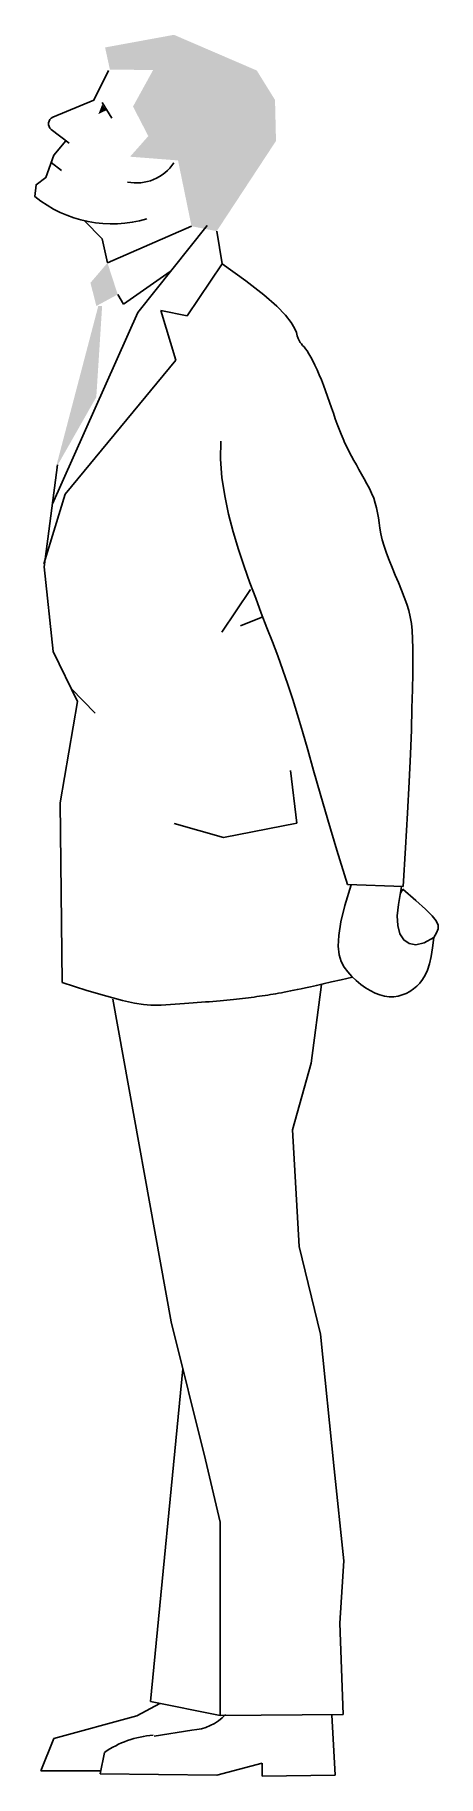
# Model space of a CAD drawing. Header units: millimetres. Extents: x -1624.8 to -1624.39, y 1864.38 to 1866.15.
import ezdxf

# ---------------------------------------------------------------- set-up
doc = ezdxf.new("R2010")
doc.units = ezdxf.units.MM
doc.header["$LTSCALE"] = 10
doc.layers.add('Humanos', color=2, linetype='Continuous')

msp = doc.modelspace()

# ---------------------------------------------------------------- linework, layer by layer
at = {"layer": 'Humanos'}
for p, q in [((-1624.7284, 1866.0772), (-1624.7185, 1866.0614)), ((-1624.7801, 1866.0164), (-1624.7697, 1866.0083)), ((-1624.7285, 1865.939), (-1624.7467, 1865.9574)), ((-1624.6378, 1865.9517), (-1624.723, 1865.9145)), ((-1624.6221, 1865.9526), (-1624.6923, 1865.8642)), ((-1624.723, 1865.9145), (-1624.7285, 1865.939)), ((-1624.6066, 1865.9134), (-1624.6123, 1865.9467)), ((-1624.7067, 1865.8727), (-1624.6594, 1865.9057)), ((-1624.6421, 1865.8607), (-1624.6066, 1865.9134)), ((-1624.7126, 1865.8825), (-1624.7067, 1865.8727)), ((-1624.6923, 1865.8642), (-1624.7787, 1865.67)), ((-1624.6688, 1865.8661), (-1624.6537, 1865.8156)), ((-1624.6688, 1865.8661), (-1624.6421, 1865.8607)), ((-1624.6537, 1865.8156), (-1624.7657, 1865.6799)), ((-1624.7871, 1865.606), (-1624.7736, 1865.7094)), ((-1624.7657, 1865.6799), (-1624.7874, 1865.6091)), ((-1624.7779, 1865.5202), (-1624.7871, 1865.606)), ((-1624.5782, 1865.5831), (-1624.607, 1865.5397)), ((-1624.5656, 1865.5551), (-1624.5882, 1865.5462)), ((-1624.7535, 1865.4692), (-1624.7779, 1865.5202)), ((-1624.7599, 1865.4826), (-1624.7355, 1865.4575)), ((-1624.7709, 1865.3665), (-1624.7535, 1865.4692)), ((-1624.5374, 1865.3992), (-1624.5312, 1865.3459)), ((-1624.7689, 1865.1842), (-1624.7709, 1865.3665)), ((-1624.6055, 1865.3313), (-1624.6555, 1865.3456)), ((-1624.5312, 1865.3459), (-1624.6055, 1865.3313)), ((-1624.4234, 1865.2815), (-1624.4797, 1865.2834)), ((-1624.4281, 1865.2631), (-1624.4251, 1865.2814)), ((-1624.4262, 1865.2749), (-1624.4236, 1865.2788)), ((-1624.506, 1865.1822), (-1624.5165, 1865.1021)), ((-1624.6586, 1864.8396), (-1624.7177, 1865.1672)), ((-1624.5165, 1865.1021), (-1624.5354, 1865.0346)), ((-1624.5354, 1865.0346), (-1624.5288, 1864.9161)), ((-1624.5288, 1864.9161), (-1624.507, 1864.8272)), ((-1624.6235, 1864.6994), (-1624.6586, 1864.8396)), ((-1624.507, 1864.8272), (-1624.4932, 1864.6903)), ((-1624.6466, 1864.7919), (-1624.6795, 1864.4543)), ((-1624.6088, 1864.6362), (-1624.6235, 1864.6994)), ((-1624.4932, 1864.6903), (-1624.4835, 1864.5969)), ((-1624.6088, 1864.4402), (-1624.6088, 1864.6362)), ((-1624.4835, 1864.5969), (-1624.4876, 1864.5339)), ((-1624.4876, 1864.5339), (-1624.484, 1864.4409)), ((-1624.67, 1864.4524), (-1624.6931, 1864.4398)), ((-1624.6795, 1864.4543), (-1624.6088, 1864.4402)), ((-1624.6931, 1864.4398), (-1624.7774, 1864.4168)), ((-1624.484, 1864.4409), (-1624.6088, 1864.4402)), ((-1624.4956, 1864.4408), (-1624.4922, 1864.3796)), ((-1624.7774, 1864.4168), (-1624.7906, 1864.3839)), ((-1624.6756, 1864.419), (-1624.6374, 1864.4252)), ((-1624.7303, 1864.3807), (-1624.726, 1864.4026)), ((-1624.7906, 1864.3839), (-1624.7303, 1864.3839)), ((-1624.6121, 1864.3796), (-1624.7303, 1864.3807)), ((-1624.5661, 1864.3916), (-1624.6121, 1864.3796)), ((-1624.5661, 1864.3785), (-1624.5661, 1864.3916)), ((-1624.4922, 1864.3796), (-1624.5661, 1864.3785))]:
    msp.add_line(p, q, dxfattribs=at)
for points in [[(-1624.7218, 1866.1097), (-1624.7367, 1866.0798), (-1624.7783, 1866.0623, 0.57346), (-1624.78, 1866.05), (-1624.7618, 1866.0359)], [(-1624.6831, 1865.9592, -0.247047), (-1624.7965, 1865.9818), (-1624.7953, 1865.9939), (-1624.7855, 1866.0011), (-1624.7775, 1866.0237), (-1624.7651, 1866.0384)]]:
    msp.add_lwpolyline(points, format="xyb", dxfattribs=at)
for points in [[(-1624.6066, 1865.9134), (-1624.5827, 1865.8964), (-1624.5647, 1865.8822), (-1624.5515, 1865.8706), (-1624.5425, 1865.8613), (-1624.5367, 1865.8539), (-1624.5333, 1865.8482), (-1624.5315, 1865.8438), (-1624.5306, 1865.8404), (-1624.5296, 1865.8377), (-1624.5287, 1865.8356), (-1624.5276, 1865.8338), (-1624.5264, 1865.8323), (-1624.5252, 1865.8308), (-1624.5238, 1865.8292), (-1624.5223, 1865.8274), (-1624.5206, 1865.8251), (-1624.5188, 1865.8222), (-1624.5168, 1865.8188), (-1624.5148, 1865.815), (-1624.5127, 1865.8107), (-1624.5105, 1865.806), (-1624.5083, 1865.801), (-1624.5061, 1865.7958), (-1624.504, 1865.7903), (-1624.5019, 1865.7847), (-1624.4999, 1865.779), (-1624.4979, 1865.7733), (-1624.4959, 1865.7675), (-1624.494, 1865.7619), (-1624.4921, 1865.7563), (-1624.4902, 1865.7509), (-1624.4883, 1865.7457), (-1624.4863, 1865.7407), (-1624.4843, 1865.736), (-1624.4823, 1865.7314), (-1624.4802, 1865.727), (-1624.478, 1865.7226), (-1624.4758, 1865.7182), (-1624.4734, 1865.7138), (-1624.4708, 1865.7094), (-1624.4682, 1865.7048), (-1624.4655, 1865.7001), (-1624.4627, 1865.6953), (-1624.4601, 1865.6904), (-1624.4576, 1865.6855), (-1624.4553, 1865.6806), (-1624.4532, 1865.6757), (-1624.4516, 1865.6707), (-1624.4503, 1865.6658), (-1624.4493, 1865.6609), (-1624.4485, 1865.6558), (-1624.4477, 1865.6506), (-1624.4469, 1865.6452), (-1624.4459, 1865.6395), (-1624.4445, 1865.6334), (-1624.4427, 1865.627), (-1624.4404, 1865.62), (-1624.4377, 1865.6128), (-1624.4346, 1865.6052), (-1624.4314, 1865.5976), (-1624.4282, 1865.59), (-1624.4251, 1865.5824), (-1624.4222, 1865.5752), (-1624.4197, 1865.5682), (-1624.4177, 1865.5617), (-1624.4161, 1865.5553), (-1624.415, 1865.5486), (-1624.4142, 1865.5413), (-1624.4138, 1865.5329), (-1624.4135, 1865.5231), (-1624.4135, 1865.5115), (-1624.4137, 1865.4978), (-1624.414, 1865.4816), (-1624.4144, 1865.4626), (-1624.415, 1865.4407), (-1624.4159, 1865.4158), (-1624.4172, 1865.3876), (-1624.4188, 1865.3559), (-1624.4209, 1865.3206), (-1624.4234, 1865.2815)], [(-1624.4797, 1865.2834), (-1624.4905, 1865.3184), (-1624.4997, 1865.3491), (-1624.5075, 1865.3759), (-1624.5143, 1865.3994), (-1624.5201, 1865.4202), (-1624.5254, 1865.4387), (-1624.5304, 1865.4556), (-1624.5352, 1865.4713), (-1624.5402, 1865.4864), (-1624.5453, 1865.5011), (-1624.5505, 1865.5155), (-1624.5559, 1865.5298), (-1624.5614, 1865.5442), (-1624.5671, 1865.5589), (-1624.5728, 1865.5741), (-1624.5787, 1865.5899), (-1624.5846, 1865.6065), (-1624.5903, 1865.6237), (-1624.5957, 1865.6415), (-1624.6004, 1865.6596), (-1624.6042, 1865.6781), (-1624.607, 1865.6967), (-1624.6083, 1865.7153), (-1624.6081, 1865.7337)], [(-1624.3924, 1865.2298), (-1624.3936, 1865.2193), (-1624.395, 1865.2104), (-1624.3968, 1865.203), (-1624.3988, 1865.1967), (-1624.4011, 1865.1915), (-1624.4037, 1865.1872), (-1624.4065, 1865.1835), (-1624.4096, 1865.1804), (-1624.413, 1865.1775), (-1624.4165, 1865.1751), (-1624.4203, 1865.173), (-1624.4243, 1865.1714), (-1624.4285, 1865.1702), (-1624.4328, 1865.1696), (-1624.4374, 1865.1696), (-1624.4421, 1865.1702), (-1624.4469, 1865.1715), (-1624.4518, 1865.1734), (-1624.4567, 1865.1758), (-1624.4616, 1865.1788), (-1624.4664, 1865.1822), (-1624.471, 1865.186), (-1624.4753, 1865.1902), (-1624.4794, 1865.1948), (-1624.483, 1865.1996), (-1624.4861, 1865.2053), (-1624.4882, 1865.2122), (-1624.4891, 1865.2209), (-1624.4887, 1865.2318), (-1624.4865, 1865.2455), (-1624.4824, 1865.2624), (-1624.4761, 1865.2831)], [(-1624.4281, 1865.2631), (-1624.4294, 1865.2518), (-1624.4289, 1865.2418), (-1624.4266, 1865.2335), (-1624.4227, 1865.2273), (-1624.4173, 1865.2235), (-1624.4104, 1865.2224), (-1624.402, 1865.2244), (-1624.3924, 1865.2299)], [(-1624.4236, 1865.2788), (-1624.4104, 1865.2673), (-1624.4007, 1865.2585), (-1624.3939, 1865.2518), (-1624.3898, 1865.2466), (-1624.3879, 1865.2424), (-1624.388, 1865.2386), (-1624.3896, 1865.2346), (-1624.3924, 1865.2298)], [(-1624.7689, 1865.1842), (-1624.7438, 1865.1761), (-1624.7237, 1865.1701), (-1624.7079, 1865.1658), (-1624.6957, 1865.1631), (-1624.6864, 1865.1616), (-1624.6792, 1865.1609), (-1624.6735, 1865.1609), (-1624.6685, 1865.1612), (-1624.6637, 1865.1615), (-1624.659, 1865.1618), (-1624.6543, 1865.1621), (-1624.6496, 1865.1624), (-1624.6451, 1865.1628), (-1624.6406, 1865.1631), (-1624.6362, 1865.1634), (-1624.632, 1865.1637), (-1624.6278, 1865.164), (-1624.6238, 1865.1643), (-1624.6199, 1865.1646), (-1624.6161, 1865.1649), (-1624.6125, 1865.1652), (-1624.6089, 1865.1656), (-1624.6054, 1865.1659), (-1624.602, 1865.1662), (-1624.5987, 1865.1665), (-1624.5954, 1865.1668), (-1624.5923, 1865.1672), (-1624.5892, 1865.1675), (-1624.5861, 1865.1678), (-1624.5831, 1865.1682), (-1624.5802, 1865.1685), (-1624.5773, 1865.1689), (-1624.5745, 1865.1693), (-1624.5716, 1865.1697), (-1624.5689, 1865.1701), (-1624.5661, 1865.1705), (-1624.5633, 1865.1709), (-1624.5606, 1865.1713), (-1624.5579, 1865.1718), (-1624.5551, 1865.1722), (-1624.5524, 1865.1727), (-1624.5496, 1865.1732), (-1624.5468, 1865.1737), (-1624.5438, 1865.1743), (-1624.5407, 1865.1749), (-1624.5375, 1865.1755), (-1624.5341, 1865.1762), (-1624.5305, 1865.177), (-1624.5266, 1865.1778), (-1624.5222, 1865.1787), (-1624.5172, 1865.1798), (-1624.5113, 1865.1812), (-1624.5043, 1865.1827), (-1624.496, 1865.1846), (-1624.4862, 1865.1869), (-1624.4747, 1865.1896)]]:
    msp.add_lwpolyline(points, dxfattribs=at)
for centre, radius, start, end in [((-1624.6938, 1866.0413), 0.0457, 258.581, 326.6588), ((-1624.6403, 1864.4763), 0.0512, 273.2902, 316.2578), ((-1624.6687, 1864.3194), 0.101, 94.5718, 124.5744)]:
    msp.add_arc(centre, radius, start, end, dxfattribs=at)
for points in [[(-1624.7254, 1866.1332), (-1624.6556, 1866.146), (-1624.7205, 1866.1106), (-1624.5717, 1866.1098)], [(-1624.672, 1866.1189), (-1624.5717, 1866.1098), (-1624.6971, 1866.0732), (-1624.5532, 1866.0799)], [(-1624.7284, 1866.0752), (-1624.7323, 1866.0654), (-1624.7244, 1866.0693)], [(-1624.6971, 1866.0732), (-1624.5532, 1866.0799), (-1624.6816, 1866.0432), (-1624.5522, 1866.0383)], [(-1624.6816, 1866.0432), (-1624.5522, 1866.0383), (-1624.7001, 1866.0223), (-1624.6515, 1866.0185)], [(-1624.5522, 1866.0383), (-1624.6515, 1866.0185), (-1624.6123, 1865.9467), (-1624.6378, 1865.9517)], [(-1624.723, 1865.9145), (-1624.7402, 1865.8943), (-1624.7126, 1865.8825), (-1624.7343, 1865.8707)], [(-1624.7323, 1865.8707), (-1624.7756, 1865.7055), (-1624.7284, 1865.8707), (-1624.7343, 1865.7783)]]:
    msp.add_solid(points, dxfattribs=at)

doc.saveas('drawing.dxf')
